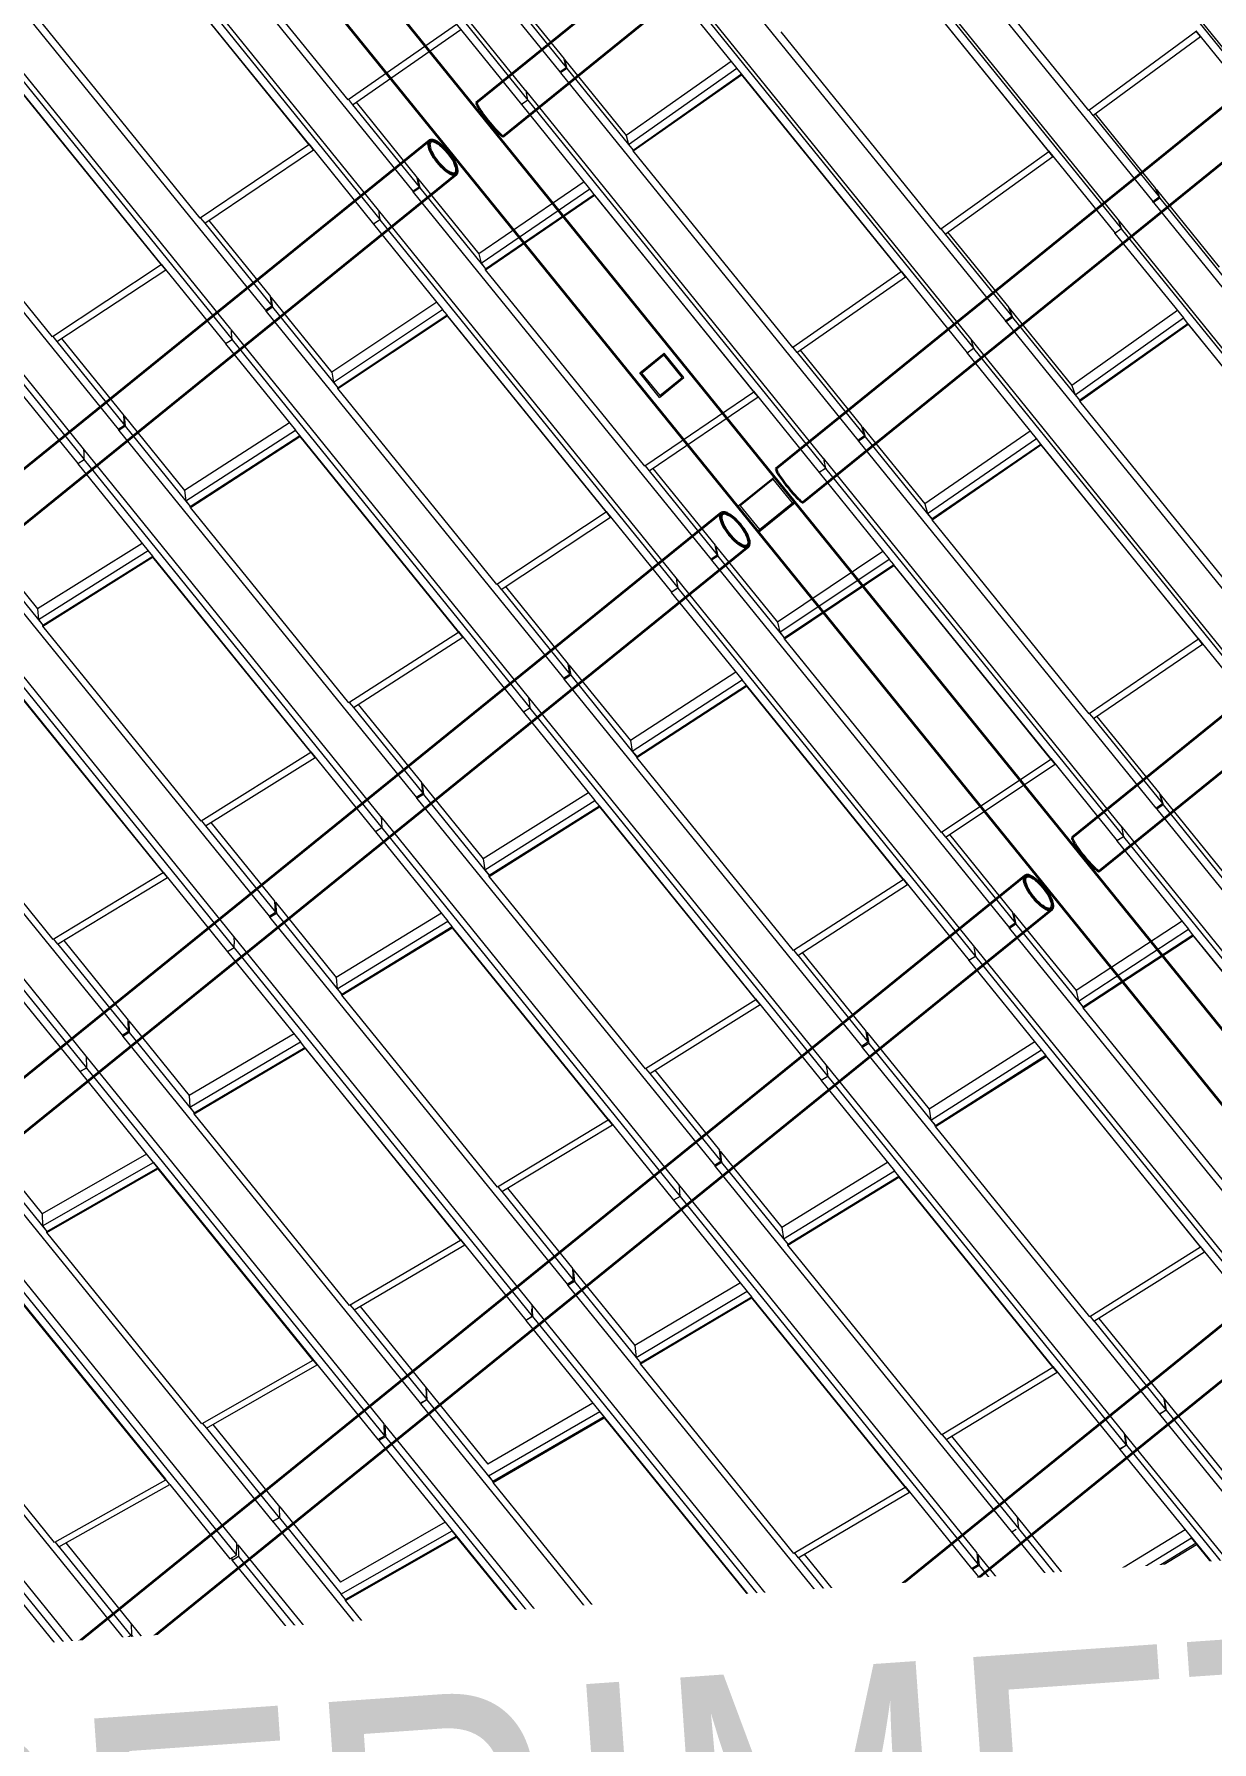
# Model space of a CAD drawing. Header units: millimetres. Extents: x 834681283 to 835686922, y 817551134 to 819407044.
# Drawn here: x 835581280 to 835588747, y 818126781 to 818137612 of the extents above; entities that cross this region are included whole.
import ezdxf

# ---------------------------------------------------------------- set-up
doc = ezdxf.new("R2010")
doc.units = ezdxf.units.MM
doc.header["$LTSCALE"] = 1200
doc.header["$MEASUREMENT"] = 0
for name, pattern in [('P01-MAGP-P-RF$0$P01_MS_01_N1-FloorPlan-PART2OFUPPERROOFSETTINGOUT$0$BH DASHED2', [3, 2, -1]), ('P01-MAGP-P-RF$0$P01_MS_01_N1-FloorPlan-PART2OFUPPERROOFSETTINGOUT$0$BH DASHED3', [2, 1, -1]), ('P01-MAGP-P-RF$0$PHANTOM', [2.5, 1.25, -0.25, 0.25, -0.25, 0.25, -0.25])]:
    doc.linetypes.add(name, pattern=pattern)
for name, color, linetype, lineweight in [('P01-MAAN-P-EVA$0$DW-TXT', 7, 'Continuous', 13), ('P01-MAGP-P-RF$0$MMH053__', 253, 'P01-MAGP-P-RF$0$PHANTOM', 40), ('P01-MAGP-P-RF$0$P01_MS_01_N1-FloorPlan-PART2OFUPPERROOFSETTINGOUT$0$S-BEAM', 253, 'Continuous', 35), ('P01-MAGP-P-RF$0$P01_MS_01_N1-FloorPlan-PART2OFUPPERROOFSETTINGOUT$0$S-BEAM-HIDN', 253, 'P01-MAGP-P-RF$0$P01_MS_01_N1-FloorPlan-PART2OFUPPERROOFSETTINGOUT$0$BH DASHED2', 18), ('P01-MAGP-P-RF$0$P01_MS_01_N1-FloorPlan-PART2OFUPPERROOFSETTINGOUT$0$S-COLS-HIDN', 253, 'P01-MAGP-P-RF$0$P01_MS_01_N1-FloorPlan-PART2OFUPPERROOFSETTINGOUT$0$BH DASHED3', 18), ('P01-MAGP-P-RF$0$ROOF MESH HALF TONE$0$A-GLAZ', 253, 'Continuous', 9), ('P01-MAGP-P-RF$0$ROOF MESH HALF TONE$0$A-MASS', 253, 'Continuous', 9)]:
    doc.layers.add(name, color=color, linetype=linetype, lineweight=lineweight)
doc.styles.add('P01-MAAN-P-EVA$0$ARIAL', font='arial.ttf', dxfattribs={"width": 0.8})

# ---------------------------------------------------------------- blocks, each defined once
blk = doc.blocks.new('P01-MAAN-P-EVA')
at = {"layer": 'P01-MAAN-P-EVA$0$DW-TXT', "insert": (835568841.1, 818126033), "char_height": 2000, "attachment_point": 1, "rotation": 3.99859, "style": 'P01-MAAN-P-EVA$0$ARIAL', "bg_fill": 3, "box_fill_scale": 1.25, "bg_fill_color": 256, "bg_fill_transparency": 0}
blk.add_mtext_dynamic_manual_height_columns('BUILDING PERIMETER', width=24295.667, gutter_width=10, heights=[0], dxfattribs=at)
blk = doc.blocks.new('P01-MAGP-P-RF$0$P01_MS_01_N1-FloorPlan-PART2OFUPPERROOFSETTINGOUT$0$Circular Hollow Sections - CHS273x10_PSB97-8447592-PART 2 OF  UPPER ROOF SETTING OUT')
at = {"layer": 'P01-MAGP-P-RF$0$P01_MS_01_N1-FloorPlan-PART2OFUPPERROOFSETTINGOUT$0$S-BEAM'}
for p, q in [((54065, 19190), (47102, 14314)), ((47259, 14091), (54222, 18966))]:
    blk.add_line(p, q, dxfattribs=at)
for major_axis, start_param, end_param in [((-78, 112), 0, 3.141593), ((-73, 104), 0, 3.141593), ((-78, 112), 3.141593, 6.283185), ((-73, 104), 3.141593, 6.283185)]:
    blk.add_ellipse((54144, 19078), major_axis=major_axis, ratio=0.35249, start_param=start_param, end_param=end_param, dxfattribs=at)
blk = doc.blocks.new('P01-MAGP-P-RF$0$P01_MS_01_N1-FloorPlan-PART2OFUPPERROOFSETTINGOUT$0$Circular Hollow Sections - CHS273x10_PSB97-8447564-PART 2 OF  UPPER ROOF SETTING OUT')
at = {"layer": 'P01-MAGP-P-RF$0$P01_MS_01_N1-FloorPlan-PART2OFUPPERROOFSETTINGOUT$0$S-BEAM'}
for p, q in [((52384, 21675), (45351, 16750)), ((45507, 16526), (52541, 21451))]:
    blk.add_line(p, q, dxfattribs=at)
for major_axis, start_param, end_param in [((-78, 112), 0, 3.141593), ((-73, 104), 0, 3.141593), ((-78, 112), 3.141593, 6.283185), ((-73, 104), 3.141593, 6.283185)]:
    blk.add_ellipse((52462, 21563), major_axis=major_axis, ratio=0.339645, start_param=start_param, end_param=end_param, dxfattribs=at)
blk = doc.blocks.new('P01-MAGP-P-RF$0$P01_MS_01_N1-FloorPlan-PART2OFUPPERROOFSETTINGOUT$0$Circular Hollow Sections - CHS273x10_PSB97-8449453-PART 2 OF  UPPER ROOF SETTING OUT')
at = {"layer": 'P01-MAGP-P-RF$0$P01_MS_01_N1-FloorPlan-PART2OFUPPERROOFSETTINGOUT$0$S-BEAM'}
for p, q in [((59783, 26855), (52697, 21894)), ((52854, 21671), (59939, 26632))]:
    blk.add_line(p, q, dxfattribs=at)
blk.add_ellipse((52776, 21782), major_axis=(-78, 112), ratio=0.101145, start_param=0, end_param=3.141593, dxfattribs=at)
blk = doc.blocks.new('P01-MAGP-P-RF$0$P01_MS_01_N1-FloorPlan-PART2OFUPPERROOFSETTINGOUT$0$Circular Hollow Sections - CHS273x10_PSB97-8449452-PART 2 OF  UPPER ROOF SETTING OUT')
at = {"layer": 'P01-MAGP-P-RF$0$P01_MS_01_N1-FloorPlan-PART2OFUPPERROOFSETTINGOUT$0$S-BEAM'}
for p, q in [((61279, 24241), (54430, 19445)), ((54587, 19222), (61581, 24119))]:
    blk.add_line(p, q, dxfattribs=at)
blk.add_ellipse((54509, 19334), major_axis=(-78, 112), ratio=0.107703, start_param=0, end_param=3.141593, dxfattribs=at)
blk = doc.blocks.new('P01-MAGP-P-RF$0$P01_MS_01_N1-FloorPlan-PART2OFUPPERROOFSETTINGOUT$0$Circular Hollow Sections - CHS273x10_PSB97-8447826-PART 2 OF  UPPER ROOF SETTING OUT')
at = {"layer": 'P01-MAGP-P-RF$0$P01_MS_01_N1-FloorPlan-PART2OFUPPERROOFSETTINGOUT$0$S-BEAM'}
for p, q in [((57594, 14336), (50468, 9346)), ((50624, 9122), (57751, 14112))]:
    blk.add_line(p, q, dxfattribs=at)
blk = doc.blocks.new('P01-MAGP-P-RF$0$P01_MS_01_N1-FloorPlan-PART2OFUPPERROOFSETTINGOUT$0$Circular Hollow Sections - CHS273x10_PSB97-8447634-PART 2 OF  UPPER ROOF SETTING OUT')
at = {"layer": 'P01-MAGP-P-RF$0$P01_MS_01_N1-FloorPlan-PART2OFUPPERROOFSETTINGOUT$0$S-BEAM'}
for p, q in [((55825, 16760), (48782, 11828)), ((48939, 11605), (55982, 16536))]:
    blk.add_line(p, q, dxfattribs=at)
for major_axis, start_param, end_param in [((-78, 112), 0, 3.141593), ((-73, 104), 0, 3.141593), ((-78, 112), 3.141593, 6.283185), ((-73, 104), 3.141593, 6.283185)]:
    blk.add_ellipse((55904, 16648), major_axis=major_axis, ratio=0.344025, start_param=start_param, end_param=end_param, dxfattribs=at)
blk = doc.blocks.new('P01-MAGP-P-RF$0$P01_MS_01_N1-FloorPlan-PART2OFUPPERROOFSETTINGOUT$0$Circular Hollow Sections - CHS273x10_PSB97-8467866-PART 2 OF  UPPER ROOF SETTING OUT')
at = {"layer": 'P01-MAGP-P-RF$0$P01_MS_01_N1-FloorPlan-PART2OFUPPERROOFSETTINGOUT$0$S-BEAM'}
for p, q in [((63246, 21956), (56141, 16981)), ((56297, 16757), (63403, 21732))]:
    blk.add_line(p, q, dxfattribs=at)
blk.add_ellipse((56219, 16869), major_axis=(-78, 112), ratio=0.116153, start_param=0, end_param=3.141593, dxfattribs=at)
blk = doc.blocks.new('P01-MAGP-P-RF$0$P01_MS_01_N1-FloorPlan-PART2OFUPPERROOFSETTINGOUT$0$Circular Hollow Sections - CHS273x10_PSB97-8780690-PART 2 OF  UPPER ROOF SETTING OUT')
at = {"layer": 'P01-MAGP-P-RF$0$P01_MS_01_N1-FloorPlan-PART2OFUPPERROOFSETTINGOUT$0$S-BEAM'}
for p, q in [((59275, 11851), (53909, 8093)), ((54066, 7870), (59431, 11627))]:
    blk.add_line(p, q, dxfattribs=at)
for centre, major_axis, start_param, end_param in [((59353, 11739), (-78, 112), 0, 3.141593), ((59353, 11739), (-73, 104), 0, 3.141593), ((59353, 11739), (-78, 112), 3.141593, 6.283185), ((59353, 11739), (-73, 104), 3.141593, 6.283185), ((53987, 7982), (-78, 112), 0, 0.054392), ((53987, 7982), (-78, 112), 3.104304, 3.141593)]:
    blk.add_ellipse(centre, major_axis=major_axis, ratio=0.264326, start_param=start_param, end_param=end_param, dxfattribs=at)
at = {"layer": 'P01-MAGP-P-RF$0$P01_MS_01_N1-FloorPlan-PART2OFUPPERROOFSETTINGOUT$0$S-BEAM-HIDN'}
blk.add_ellipse((53987, 7982), major_axis=(-78, 112), ratio=0.264326, start_param=0.054756, end_param=3.10394, dxfattribs=at)
blk = doc.blocks.new('P01-MAGP-P-RF$0$ROOF MESH HALF TONE')
at = {"layer": 'P01-MAGP-P-RF$0$ROOF MESH HALF TONE$0$A-GLAZ', "lineweight": 5}
for p, q in [((51521, 24506), (53240, 22052)), ((53016, 21948), (51296, 24406)), ((51302, 24350), (53025, 21888)), ((57690, 21560), (55969, 24018)), ((55987, 23965), (57709, 21504)), ((50537, 23817), (52256, 21363)), ((52031, 21258), (50311, 23716)), ((50315, 23657), (52037, 21196)), ((55213, 23424), (56932, 20969)), ((51888, 21969), (50955, 23301)), ((56705, 20871), (54985, 23329)), ((55000, 23273), (56722, 20811)), ((49553, 23128), (51272, 20674)), ((51044, 20569), (49326, 23026)), ((49326, 22964), (51049, 20503)), ((51619, 21707), (50688, 23039)), ((50688, 23034), (51620, 21702)), ((56568, 21574), (55643, 22894)), ((55721, 20181), (54000, 22639)), ((54228, 22734), (55947, 20280)), ((56294, 21336), (55371, 22656)), ((55372, 22651), (56296, 21331)), ((50900, 21285), (49969, 22614)), ((52902, 22621), (53282, 22078)), ((52922, 22633), (53272, 22132)), ((53969, 22555), (54360, 21996)), ((54012, 22580), (55735, 20118)), ((48569, 22439), (50288, 19986)), ((50060, 19877), (48340, 22335)), ((50633, 21012), (49703, 22342)), ((49703, 22336), (50633, 21007)), ((52606, 22397), (51888, 21969)), ((51914, 21936), (52632, 22364)), ((52605, 22402), (52982, 21863)), ((48338, 22272), (50060, 19809)), ((55579, 20889), (54656, 22207)), ((53282, 22078), (53272, 22132)), ((53274, 22129), (53630, 21621)), ((53274, 22129), (53286, 22070)), ((53240, 22052), (53282, 22078)), ((53244, 22045), (53242, 22053)), ((53286, 22070), (53244, 22045)), ((53244, 22045), (54962, 19591)), ((53286, 22070), (53667, 21526)), ((54328, 22042), (53630, 21621)), ((53642, 21563), (54361, 21997)), ((54387, 21959), (54361, 21997)), ((57281, 22027), (56568, 21574)), ((56592, 21541), (57306, 21993)), ((57280, 22031), (57667, 21477)), ((57306, 21993), (57280, 22030)), ((49913, 20601), (48983, 21928)), ((51890, 21970), (51914, 21936)), ((51914, 21936), (52298, 21388)), ((51937, 21950), (52291, 21445)), ((53024, 21888), (52982, 21863)), ((53016, 21949), (53017, 21936)), ((54736, 19490), (53016, 21949)), ((53025, 21888), (53019, 21935)), ((53024, 21888), (54747, 19426)), ((53668, 21525), (54387, 21959)), ((53669, 21520), (54388, 21954)), ((55309, 20641), (54387, 21959)), ((54387, 21959), (54388, 21954)), ((54388, 21954), (55310, 20636)), ((52982, 21863), (53376, 21299)), ((51620, 21702), (50900, 21285)), ((50926, 21252), (51646, 21669)), ((51646, 21669), (51619, 21707)), ((51619, 21707), (51994, 21171)), ((51619, 21707), (51620, 21702)), ((53630, 21621), (53642, 21563)), ((53642, 21563), (53668, 21525)), ((56569, 21575), (56592, 21541)), ((53669, 21520), (53668, 21525)), ((53668, 21525), (53668, 21525)), ((54590, 20205), (53669, 21520)), ((56593, 21541), (56974, 20996)), ((56606, 21550), (56956, 21050)), ((52256, 21363), (52298, 21388)), ((52259, 21356), (52258, 21365)), ((52302, 21380), (52259, 21356)), ((52259, 21356), (53978, 18903)), ((52298, 21388), (52291, 21445)), ((52293, 21442), (52647, 20937)), ((52293, 21442), (52302, 21380)), ((52302, 21380), (52682, 20839)), ((53344, 21346), (52647, 20937)), ((50902, 21286), (50926, 21252)), ((50927, 21252), (51314, 20699)), ((50953, 21267), (51310, 20759)), ((52031, 21258), (52032, 21241)), ((53751, 18800), (52031, 21258)), ((52037, 21196), (52034, 21239)), ((52656, 20876), (53377, 21299)), ((52682, 20839), (53403, 21261)), ((52682, 20833), (53403, 21256)), ((53403, 21261), (53377, 21299)), ((54323, 19946), (53403, 21261)), ((53403, 21261), (53403, 21256)), ((53403, 21256), (54324, 19941)), ((56296, 21331), (55579, 20889)), ((55604, 20856), (56320, 21298)), ((56294, 21336), (56680, 20786)), ((56294, 21336), (56296, 21331)), ((56320, 21298), (56295, 21335)), ((52036, 21195), (51994, 21171)), ((51994, 21171), (52392, 20601)), ((52036, 21195), (53759, 18733)), ((50633, 21012), (50633, 21007)), ((56974, 20996), (56956, 21050)), ((56958, 21046), (57323, 20526)), ((56958, 21046), (56978, 20989)), ((50633, 21007), (49913, 20601)), ((49939, 20568), (50659, 20974)), ((50659, 20974), (50633, 21012)), ((50633, 21012), (51006, 20479)), ((52647, 20937), (52656, 20876)), ((56932, 20969), (56974, 20996)), ((56936, 20963), (56933, 20970)), ((56978, 20989), (56936, 20963)), ((56936, 20963), (58654, 18509)), ((56978, 20989), (57368, 20431)), ((52656, 20876), (52682, 20839)), ((52682, 20833), (52682, 20839)), ((52682, 20839), (52682, 20839)), ((53602, 19521), (52682, 20833)), ((55581, 20888), (55604, 20856)), ((55604, 20856), (55989, 20306)), ((55621, 20867), (55975, 20363)), ((56721, 20811), (56679, 20785)), ((56705, 20871), (56707, 20864)), ((58426, 18412), (56705, 20871)), ((56722, 20811), (56709, 20862)), ((56721, 20811), (58444, 18349)), ((51272, 20674), (51314, 20699)), ((51318, 20691), (51275, 20667)), ((51314, 20699), (51310, 20759)), ((51312, 20755), (51665, 20252)), ((51312, 20755), (51318, 20691)), ((51318, 20691), (51696, 20152)), ((56679, 20785), (56678, 20788)), ((56679, 20785), (57074, 20220)), ((49915, 20602), (49939, 20568)), ((49970, 20585), (50329, 20072)), ((51275, 20667), (51275, 20676)), ((51275, 20667), (52994, 18214)), ((52359, 20649), (51664, 20253)), ((51670, 20190), (52393, 20601)), ((52419, 20564), (52393, 20601)), ((55310, 20636), (54590, 20205)), ((54615, 20172), (55335, 20603)), ((55309, 20641), (55691, 20094)), ((55309, 20641), (55310, 20636)), ((55335, 20603), (55309, 20640)), ((49939, 20568), (50330, 20010)), ((51048, 20502), (51005, 20479)), ((51005, 20479), (51408, 19903)), ((51046, 20568), (51046, 20545)), ((52765, 18109), (51046, 20568)), ((51049, 20503), (51048, 20544)), ((51048, 20502), (52771, 18040)), ((51696, 20152), (52419, 20564)), ((51696, 20147), (52419, 20558)), ((53337, 19251), (52418, 20564)), ((52418, 20564), (52419, 20558)), ((52419, 20558), (53337, 19246)), ((55989, 20306), (55975, 20363)), ((49646, 20317), (50017, 19787)), ((55947, 20280), (55989, 20306)), ((55951, 20273), (55948, 20281)), ((55993, 20299), (55951, 20273)), ((55951, 20273), (57669, 17820)), ((55977, 20359), (56339, 19842)), ((55977, 20359), (55993, 20299)), ((55993, 20299), (56381, 19745)), ((57040, 20269), (56339, 19842)), ((51664, 20253), (51670, 20190)), ((51670, 20190), (51696, 20152)), ((51696, 20147), (51696, 20152)), ((51696, 20152), (51696, 20152)), ((52614, 18837), (51696, 20147)), ((54592, 20206), (54615, 20172)), ((54616, 20172), (55005, 19617)), ((54637, 20185), (54993, 19676)), ((55721, 20181), (55722, 20172)), ((57441, 17722), (55721, 20181)), ((55735, 20118), (55725, 20169)), ((56355, 19782), (57074, 20220)), ((56381, 19745), (57100, 20183)), ((56382, 19740), (57101, 20178)), ((57100, 20183), (57074, 20220)), ((58012, 18881), (57100, 20183)), ((57100, 20183), (57101, 20178)), ((57101, 20178), (58013, 18876)), ((50330, 20010), (50329, 20072)), ((50329, 20066), (50332, 20068)), ((50332, 20068), (50681, 19569)), ((50332, 20068), (50334, 20002)), ((55691, 20093), (55690, 20096)), ((55733, 20119), (55691, 20093)), ((55691, 20093), (56090, 19522)), ((55733, 20119), (57456, 17656)), ((50288, 19986), (50330, 20010)), ((50292, 19978), (50291, 19988)), ((50334, 20002), (50292, 19978)), ((50292, 19978), (52010, 17526)), ((50334, 20002), (50710, 19466)), ((51374, 19952), (50681, 19569)), ((54324, 19941), (53602, 19521)), ((54323, 19946), (54703, 19402)), ((54323, 19946), (54324, 19941)), ((54349, 19908), (54323, 19945)), ((50060, 19877), (50060, 19847)), ((51780, 17418), (50060, 19877)), ((50060, 19809), (50061, 19845)), ((50684, 19503), (51408, 19903)), ((50710, 19466), (51434, 19866)), ((50710, 19460), (51434, 19860)), ((51434, 19866), (51408, 19903)), ((52350, 18556), (51434, 19866)), ((51434, 19866), (51434, 19860)), ((51434, 19860), (52351, 18550)), ((53627, 19488), (54349, 19908)), ((56339, 19842), (56355, 19782)), ((50059, 19809), (50017, 19786)), ((50017, 19786), (50423, 19205)), ((50059, 19809), (51782, 17346)), ((56355, 19782), (56381, 19745)), ((56382, 19740), (56381, 19745)), ((56381, 19745), (56381, 19745)), ((57293, 18439), (56382, 19740)), ((54962, 19591), (55005, 19617)), ((55009, 19609), (54966, 19584)), ((55005, 19617), (54993, 19676)), ((54996, 19671), (55356, 19158)), ((54996, 19671), (55009, 19609)), ((55009, 19609), (55394, 19058)), ((50681, 19569), (50684, 19503)), ((50684, 19503), (50710, 19466)), ((53604, 19522), (53627, 19488)), ((53652, 19502), (54012, 18989)), ((54966, 19584), (54964, 19593)), ((54966, 19584), (56684, 17131)), ((56056, 19572), (55356, 19158)), ((55369, 19096), (56091, 19522)), ((56117, 19485), (56091, 19522)), ((50710, 19460), (50710, 19466)), ((50710, 19466), (50710, 19466)), ((51626, 18153), (50710, 19460)), ((53628, 19488), (54021, 18928)), ((54745, 19426), (54702, 19402)), ((54702, 19402), (54702, 19404)), ((54702, 19402), (55106, 18824)), ((54736, 19491), (54738, 19478)), ((56456, 17032), (54736, 19491)), ((54747, 19426), (54740, 19476)), ((54745, 19426), (56468, 16963)), ((55395, 19059), (56117, 19485)), ((55395, 19053), (56117, 19480)), ((57026, 18185), (56116, 19485)), ((56116, 19485), (56117, 19480)), ((56117, 19480), (57027, 18180)), ((49308, 19290), (51027, 16838)), ((49351, 19381), (49699, 18885)), ((49351, 19313), (49725, 18780)), ((50794, 16727), (49074, 19186)), ((50389, 19254), (49699, 18885)), ((49699, 18817), (50424, 19205)), ((50450, 19168), (50424, 19205)), ((53337, 19246), (52614, 18837)), ((52640, 18804), (53363, 19213)), ((53337, 19251), (53715, 18710)), ((53337, 19251), (53337, 19246)), ((53363, 19213), (53337, 19250)), ((49070, 19116), (50793, 16653)), ((49725, 18780), (50450, 19168)), ((49725, 18774), (50449, 19162)), ((50450, 19167), (50449, 19162)), ((50449, 19162), (51364, 17855)), ((51364, 17861), (50450, 19167)), ((55356, 19158), (55369, 19096)), ((55369, 19096), (55395, 19059)), ((54021, 18928), (54012, 18989)), ((54015, 18984), (54373, 18474)), ((54015, 18984), (54025, 18919)), ((55395, 19059), (55394, 19058)), ((55395, 19053), (55394, 19058)), ((56304, 17756), (55395, 19053)), ((49699, 18885), (49699, 18817)), ((53978, 18903), (54021, 18928)), ((53982, 18895), (53981, 18904)), ((54025, 18919), (53982, 18895)), ((53982, 18895), (55700, 16443)), ((54025, 18919), (54408, 18372)), ((55071, 18874), (54373, 18474)), ((49699, 18817), (49725, 18780)), ((49725, 18774), (49725, 18780)), ((49725, 18780), (49725, 18780)), ((50639, 17470), (49725, 18774)), ((52616, 18838), (52640, 18804)), ((52640, 18805), (53037, 18238)), ((52668, 18820), (53031, 18302)), ((53751, 18800), (53752, 18783)), ((55470, 16342), (53751, 18800)), ((53759, 18733), (53755, 18781)), ((54383, 18409), (55107, 18824)), ((54408, 18372), (55133, 18787)), ((54409, 18366), (55133, 18781)), ((55133, 18787), (55107, 18824)), ((56040, 17490), (55132, 18787)), ((55132, 18787), (55133, 18781)), ((55133, 18781), (56041, 17484)), ((53757, 18733), (53714, 18710)), ((53714, 18710), (54123, 18126)), ((53757, 18733), (55480, 16270)), ((48325, 18602), (50044, 16151)), ((52351, 18550), (51626, 18153)), ((52350, 18556), (52727, 18018)), ((52350, 18556), (52351, 18550)), ((52376, 18518), (52350, 18555)), ((48081, 18422), (49804, 15960)), ((49809, 16034), (48088, 18494)), ((49464, 18463), (50376, 17159)), ((50377, 17165), (49465, 18469)), ((51652, 18121), (52376, 18518)), ((54373, 18474), (54383, 18409)), ((54383, 18409), (54408, 18372)), ((54409, 18366), (54408, 18372)), ((54408, 18372), (54408, 18372)), ((55316, 17072), (54409, 18366)), ((52994, 18214), (53037, 18238)), ((52998, 18206), (52997, 18216)), ((53041, 18230), (52998, 18206)), ((52998, 18206), (54716, 15755)), ((53037, 18238), (53031, 18302)), ((53032, 18296), (53034, 18297)), ((53034, 18297), (53390, 17790)), ((53034, 18297), (53041, 18230)), ((53041, 18230), (53422, 17685)), ((49651, 16787), (48739, 18088)), ((51629, 18155), (51636, 18145)), ((51629, 18154), (51652, 18121)), ((51652, 18121), (52053, 17550)), ((51684, 18139), (52051, 17616)), ((52765, 18110), (52766, 18087)), ((54485, 15651), (52765, 18110)), ((54087, 18177), (53390, 17790)), ((53397, 17723), (54123, 18126)), ((53423, 17686), (54149, 18089)), ((54149, 18089), (54123, 18126)), ((55054, 16795), (54149, 18089)), ((54149, 18089), (54149, 18083)), ((57027, 18180), (56304, 17756)), ((56329, 17724), (57051, 18148)), ((57026, 18185), (57412, 17633)), ((57026, 18185), (57027, 18180)), ((57051, 18148), (57026, 18184)), ((52769, 18040), (52726, 18017)), ((52726, 18017), (53139, 17427)), ((52771, 18040), (52769, 18086)), ((52769, 18040), (54492, 15576)), ((53423, 17680), (54149, 18083)), ((54149, 18083), (55054, 16789)), ((51364, 17855), (50639, 17470)), ((50664, 17438), (51389, 17823)), ((51364, 17861), (51738, 17325)), ((51364, 17861), (51364, 17855)), ((51389, 17823), (51364, 17860)), ((53390, 17790), (53397, 17723)), ((53397, 17723), (53423, 17686)), ((53423, 17686), (53422, 17685)), ((53423, 17680), (53422, 17685)), ((54328, 16389), (53423, 17680)), ((56306, 17757), (56329, 17724)), ((56329, 17724), (56727, 17156)), ((56351, 17737), (56714, 17219)), ((52010, 17526), (52053, 17550)), ((52053, 17550), (52051, 17616)), ((52051, 17609), (52054, 17610)), ((52054, 17610), (52407, 17106)), ((52054, 17610), (52057, 17541)), ((50641, 17471), (50664, 17438)), ((50665, 17439), (51070, 16861)), ((50700, 17457), (51070, 16929)), ((52057, 17541), (52014, 17518)), ((52014, 17518), (52014, 17528)), ((52014, 17518), (53733, 15067)), ((52057, 17541), (52437, 16999)), ((53102, 17479), (52407, 17106)), ((56041, 17484), (55316, 17072)), ((55341, 17040), (56065, 17453)), ((56040, 17490), (56424, 16941)), ((56040, 17490), (56041, 17484)), ((56065, 17453), (56040, 17489)), ((51780, 17347), (51737, 17325)), ((51780, 17419), (51780, 17388)), ((53500, 14959), (51780, 17419)), ((51780, 17347), (53503, 14883)), ((51782, 17346), (51782, 17387)), ((52411, 17036), (53139, 17427)), ((52437, 17000), (53165, 17390)), ((52437, 16993), (53165, 17384)), ((53165, 17390), (53139, 17427)), ((54067, 16100), (53165, 17390)), ((53165, 17390), (53165, 17384)), ((53165, 17384), (54068, 16094)), ((51737, 17325), (52155, 16728)), ((50376, 17159), (49651, 16787)), ((49677, 16756), (50402, 17128)), ((50377, 17165), (50376, 17159)), ((50377, 17165), (50749, 16632)), ((50402, 17128), (50377, 17164)), ((56684, 17131), (56727, 17156)), ((56688, 17123), (56686, 17132)), ((56731, 17148), (56688, 17123)), ((56688, 17123), (58406, 14672)), ((56727, 17156), (56714, 17219)), ((56717, 17214), (57081, 16695)), ((56717, 17214), (56731, 17148)), ((56731, 17148), (57120, 16592)), ((52407, 17106), (52411, 17036)), ((52411, 17036), (52437, 17000)), ((55318, 17073), (55341, 17040)), ((55341, 17041), (55743, 16467)), ((55367, 17055), (55733, 16532)), ((56456, 17033), (56458, 17020)), ((58178, 14571), (56456, 17033)), ((56468, 16963), (56461, 17017)), ((51070, 16861), (51070, 16929)), ((51070, 16922), (51073, 16924)), ((51073, 16924), (51425, 16422)), ((51073, 16924), (51074, 16852)), ((52437, 17000), (52437, 16999)), ((52437, 16993), (52437, 16999)), ((53340, 15706), (52437, 16993)), ((56423, 16940), (56422, 16943)), ((56466, 16964), (56423, 16940)), ((56423, 16940), (56836, 16350)), ((56466, 16964), (58189, 14500)), ((49654, 16789), (49677, 16756)), ((51027, 16838), (51070, 16861)), ((51074, 16852), (51031, 16830)), ((51031, 16830), (51031, 16840)), ((51031, 16830), (52749, 14379)), ((51074, 16852), (51451, 16313)), ((55054, 16789), (54328, 16389)), ((55054, 16795), (55435, 16249)), ((55054, 16795), (55054, 16789)), ((55079, 16758), (55054, 16794)), ((49678, 16756), (50087, 16173)), ((49717, 16776), (50090, 16243)), ((50794, 16727), (50793, 16680)), ((52517, 14265), (50794, 16727)), ((52118, 16781), (51425, 16422)), ((51426, 16350), (52155, 16728)), ((51452, 16314), (52181, 16692)), ((51452, 16307), (52180, 16685)), ((52181, 16692), (52155, 16728)), ((53081, 15404), (52180, 16691)), ((52180, 16691), (52180, 16685)), ((52180, 16685), (53081, 15398)), ((54353, 16357), (55079, 16758)), ((50792, 16653), (50749, 16632)), ((50749, 16632), (51170, 16030)), ((50792, 16653), (52514, 14191)), ((50793, 16653), (50794, 16680)), ((49390, 16470), (49761, 15939)), ((55700, 16443), (55743, 16467)), ((55743, 16467), (55733, 16532)), ((55734, 16526), (55737, 16527)), ((55737, 16527), (56098, 16011)), ((55737, 16527), (55747, 16458)), ((51425, 16422), (51426, 16350)), ((54330, 16390), (54353, 16357)), ((54353, 16358), (54759, 15778)), ((54382, 16374), (54752, 15846)), ((55704, 16434), (55703, 16444)), ((55747, 16458), (55704, 16434)), ((55704, 16434), (57422, 13983)), ((55747, 16458), (56134, 15906)), ((56799, 16403), (56098, 16011)), ((51426, 16350), (51452, 16314)), ((51452, 16314), (51451, 16313)), ((51452, 16307), (51451, 16313)), ((52352, 15023), (51452, 16307)), ((55477, 16272), (55434, 16249)), ((55434, 16249), (55434, 16251)), ((55434, 16249), (55852, 15651)), ((55470, 16342), (55472, 16326)), ((57194, 13878), (55470, 16342)), ((55480, 16270), (55475, 16323)), ((55477, 16272), (57201, 13807)), ((56109, 15943), (56836, 16350)), ((56134, 15906), (56862, 16313)), ((56135, 15900), (56862, 16307)), ((56862, 16313), (56836, 16350)), ((57757, 15034), (56862, 16313)), ((56862, 16313), (56862, 16307)), ((56862, 16307), (57758, 15028)), ((50044, 16151), (50087, 16173)), ((50091, 16164), (50048, 16143)), ((50048, 16143), (50048, 16153)), ((50048, 16143), (51767, 13691)), ((50087, 16173), (50090, 16243)), ((50090, 16237), (50093, 16238)), ((50093, 16238), (50091, 16164)), ((50091, 16164), (50466, 15628)), ((50093, 16238), (50443, 15739)), ((49809, 16035), (49804, 15959)), ((51531, 13575), (49809, 16035)), ((51133, 16084), (50443, 15739)), ((54068, 16094), (53340, 15706)), ((53365, 15675), (54093, 16063)), ((54067, 16100), (54447, 15557)), ((54067, 16100), (54068, 16094)), ((54093, 16063), (54067, 16099)), ((49804, 15959), (49761, 15939)), ((49761, 15939), (50185, 15332)), ((49770, 15943), (49804, 15960)), ((49804, 15960), (49804, 15967)), ((49804, 15959), (51526, 13499)), ((50441, 15665), (51171, 16030)), ((50466, 15622), (51196, 15987)), ((50467, 15628), (51196, 15993)), ((51196, 15993), (51171, 16030)), ((52094, 14709), (51196, 15993)), ((51196, 15993), (51196, 15987)), ((51196, 15987), (52094, 14703)), ((56098, 16011), (56109, 15943)), ((56109, 15943), (56134, 15906)), ((54759, 15778), (54752, 15846)), ((54753, 15838), (54756, 15840)), ((54756, 15840), (55116, 15327)), ((54756, 15840), (54763, 15769)), ((56135, 15900), (56134, 15906)), ((56134, 15906), (56134, 15906)), ((57029, 14624), (56135, 15900)), ((50443, 15739), (50441, 15665)), ((53342, 15707), (53365, 15675)), ((54716, 15755), (54759, 15778)), ((54720, 15746), (54719, 15756)), ((54763, 15769), (54720, 15746)), ((54720, 15746), (56438, 13295)), ((54763, 15769), (55148, 15220)), ((50441, 15665), (50467, 15628)), ((50466, 15622), (50466, 15628)), ((50467, 15628), (50466, 15628)), ((51364, 14341), (50466, 15622)), ((53365, 15675), (53776, 15090)), ((53398, 15693), (53772, 15159)), ((54485, 15651), (54486, 15629)), ((56209, 13187), (54485, 15651)), ((54492, 15576), (54490, 15626)), ((55815, 15705), (55116, 15327)), ((55123, 15256), (55853, 15651)), ((55149, 15220), (55878, 15615)), ((55149, 15214), (55879, 15608)), ((55878, 15615), (55853, 15651)), ((56770, 14338), (55878, 15614)), ((55878, 15614), (55879, 15608)), ((55879, 15608), (56771, 14332)), ((49112, 15553), (49461, 15055)), ((54489, 15578), (54446, 15556)), ((54446, 15556), (54869, 14952)), ((54449, 15554), (54453, 15555)), ((54489, 15578), (56213, 13114)), ((49064, 15457), (50784, 13002)), ((49107, 15477), (49482, 14943)), ((50147, 15387), (49461, 15055)), ((53081, 15398), (52352, 15023)), ((53081, 15404), (53459, 14863)), ((53081, 15404), (53081, 15398)), ((53106, 15367), (53081, 15403)), ((50545, 12887), (48825, 15343)), ((49456, 14980), (50186, 15332)), ((49481, 14936), (50211, 15289)), ((49482, 14943), (50211, 15296)), ((50211, 15296), (50186, 15332)), ((50186, 15332), (51483, 13479)), ((50211, 15296), (50211, 15289)), ((50211, 15289), (51107, 14008)), ((52377, 14993), (53106, 15367)), ((55116, 15327), (55123, 15256)), ((48775, 15246), (50122, 13322)), ((48818, 15266), (50538, 12810)), ((55123, 15256), (55149, 15220)), ((55149, 15214), (55148, 15220)), ((55149, 15220), (55148, 15220)), ((56041, 13941), (55149, 15214)), ((49461, 15055), (49456, 14980)), ((53733, 15067), (53776, 15090)), ((53737, 15058), (53736, 15069)), ((53780, 15080), (53737, 15058)), ((53737, 15058), (55455, 12607)), ((53776, 15090), (53772, 15159)), ((53772, 15152), (53776, 15153)), ((53776, 15153), (54133, 14643)), ((53776, 15153), (53780, 15080)), ((53780, 15080), (54163, 14534)), ((49456, 14980), (49482, 14943)), ((52356, 15022), (52377, 14993)), ((52377, 14993), (52792, 14401)), ((52414, 15012), (52792, 14473)), ((53500, 14959), (53501, 14920)), ((55223, 12498), (53500, 14959)), ((54830, 15007), (54133, 14643)), ((54138, 14570), (54869, 14952)), ((54895, 14915), (54869, 14952)), ((49481, 14936), (49482, 14943)), ((50378, 13657), (49481, 14936)), ((49482, 14943), (49482, 14943)), ((53502, 14884), (53459, 14863)), ((53459, 14863), (53885, 14253)), ((53460, 14861), (53466, 14864)), ((53502, 14884), (55224, 12423)), ((53503, 14883), (53503, 14918)), ((54163, 14534), (54895, 14915)), ((54163, 14527), (54895, 14909)), ((55784, 13643), (54894, 14915)), ((54894, 14915), (54895, 14909)), ((54895, 14909), (55784, 13637)), ((48081, 14771), (49802, 12312)), ((49560, 12202), (47842, 14650)), ((52094, 14703), (51364, 14341)), ((51390, 14310), (52119, 14672)), ((52119, 14672), (52094, 14709)), ((52094, 14709), (52472, 14169)), ((52094, 14709), (52094, 14703)), ((54133, 14643), (54138, 14570)), ((47835, 14573), (49553, 12125)), ((49225, 14595), (50122, 13316)), ((54138, 14570), (54163, 14534)), ((54163, 14527), (54163, 14534)), ((54163, 14534), (54163, 14534)), ((55053, 13259), (54163, 14527)), ((52792, 14401), (52792, 14473)), ((52792, 14467), (52794, 14468)), ((52794, 14468), (53151, 13960)), ((52794, 14468), (52796, 14393)), ((51367, 14342), (51390, 14310)), ((51368, 14342), (51376, 14331)), ((51390, 14310), (51810, 13712)), ((51430, 14330), (51812, 13786)), ((52749, 14379), (52792, 14401)), ((52796, 14393), (52753, 14371)), ((52753, 14371), (52753, 14380)), ((52753, 14371), (54472, 11918)), ((52796, 14393), (53178, 13848)), ((53846, 14310), (53151, 13960)), ((56771, 14332), (56041, 13941)), ((56065, 13911), (56795, 14301)), ((56770, 14338), (57158, 13784)), ((56770, 14338), (56771, 14332)), ((56795, 14301), (56771, 14337)), ((49393, 12971), (48497, 14251)), ((52472, 14169), (52514, 14191)), ((52516, 14189), (52473, 14168)), ((52514, 14191), (52516, 14239)), ((52517, 14266), (52516, 14189)), ((52516, 14189), (54236, 11735)), ((54236, 11811), (52517, 14266)), ((53153, 13885), (53885, 14254)), ((53178, 13848), (53911, 14217)), ((53178, 13842), (53910, 14211)), ((53911, 14217), (53885, 14254)), ((54798, 12949), (53910, 14217)), ((53910, 14217), (53910, 14211)), ((53910, 14211), (54798, 12942)), ((52473, 14168), (53811, 12258)), ((51107, 14008), (50378, 13657)), ((50404, 13627), (51133, 13978)), ((51133, 13978), (51107, 14015)), ((51107, 14015), (51107, 14008)), ((53151, 13960), (53153, 13885)), ((53153, 13885), (53178, 13848)), ((56043, 13942), (56065, 13911)), ((56066, 13911), (56481, 13319)), ((56097, 13927), (56474, 13390)), ((51810, 13712), (51812, 13786)), ((51812, 13785), (51811, 13709)), ((51812, 13785), (52168, 13276)), ((53178, 13842), (53178, 13848)), ((53178, 13848), (53178, 13848)), ((54065, 12575), (53178, 13842)), ((50381, 13659), (50404, 13627)), ((50447, 13648), (50832, 13098)), ((51767, 13691), (51810, 13712)), ((51811, 13709), (51768, 13687)), ((51768, 13687), (51768, 13691)), ((51768, 13687), (53490, 11227)), ((51811, 13709), (52193, 13164)), ((50404, 13627), (50824, 13027)), ((51526, 13499), (51531, 13575)), ((51530, 13568), (51535, 13570)), ((51535, 13570), (51533, 13494)), ((53250, 11128), (51535, 13570)), ((52167, 13200), (52900, 13559)), ((52860, 13615), (52168, 13276)), ((52925, 13522), (52900, 13559)), ((55784, 13637), (55053, 13259)), ((55077, 13228), (55809, 13606)), ((55784, 13643), (56170, 13092)), ((55784, 13643), (55784, 13637)), ((55809, 13606), (55784, 13642)), ((51483, 13479), (51526, 13499)), ((51533, 13494), (51490, 13473)), ((51490, 13473), (51490, 13482)), ((51490, 13473), (52829, 11566)), ((51533, 13494), (53248, 11051)), ((52925, 13523), (52193, 13164)), ((52193, 13157), (52925, 13516)), ((52925, 13523), (52925, 13516)), ((52925, 13516), (53812, 12250)), ((50148, 13286), (50122, 13323)), ((50122, 13322), (50122, 13316)), ((56481, 13319), (56474, 13390)), ((56474, 13389), (56838, 12870)), ((56474, 13389), (56482, 13317)), ((50122, 13316), (49393, 12971)), ((49419, 12941), (50148, 13286)), ((50148, 13286), (50495, 12790)), ((55055, 13260), (55077, 13228)), ((55078, 13229), (55498, 12630)), ((55112, 13247), (55492, 12706)), ((56438, 13295), (56481, 13319)), ((56482, 13317), (56439, 13294)), ((56439, 13294), (58162, 10831)), ((56482, 13317), (56845, 12798)), ((52167, 13200), (52193, 13164)), ((52193, 13164), (52193, 13164)), ((52193, 13157), (52193, 13164)), ((53080, 11890), (52193, 13157)), ((56170, 13092), (56213, 13114)), ((56215, 13112), (56172, 13089)), ((56213, 13114), (56209, 13187)), ((56211, 13184), (56215, 13112)), ((57926, 10740), (56211, 13184)), ((56215, 13112), (57931, 10668)), ((50824, 13027), (50782, 13007)), ((50782, 13007), (52509, 10534)), ((50828, 13092), (50826, 13028)), ((50826, 13028), (51182, 12518)), ((50831, 13086), (50832, 13098)), ((50833, 13096), (51184, 12594)), ((56172, 13089), (56172, 13093)), ((56172, 13089), (57506, 11189)), ((49397, 12973), (49419, 12941)), ((49397, 12973), (49841, 12338)), ((49464, 12963), (49842, 12423)), ((51873, 12926), (51184, 12594)), ((54798, 12942), (54065, 12575)), ((54090, 12546), (54823, 12912)), ((54798, 12949), (55181, 12401)), ((54798, 12949), (54798, 12942)), ((54823, 12912), (54798, 12948)), ((50495, 12790), (50538, 12810)), ((50551, 12800), (50508, 12778)), ((50508, 12778), (50509, 12796)), ((50538, 12810), (50545, 12887)), ((50543, 12869), (50554, 12875)), ((50554, 12875), (50551, 12800)), ((50551, 12800), (52262, 10372)), ((52265, 10447), (50554, 12875)), ((51181, 12517), (51912, 12870)), ((51938, 12834), (51207, 12481)), ((51207, 12475), (51938, 12827)), ((51937, 12833), (51912, 12870)), ((51938, 12834), (51938, 12827)), ((51938, 12827), (52829, 11559)), ((50508, 12778), (51848, 10878)), ((55492, 12706), (55853, 12189)), ((55492, 12706), (55496, 12634)), ((49165, 12597), (49510, 12105)), ((54068, 12577), (54090, 12546)), ((54128, 12565), (54508, 12023)), ((55481, 12627), (55453, 12612)), ((55453, 12612), (57179, 10140)), ((55496, 12634), (55857, 12117)), ((51181, 12517), (51206, 12481)), ((51206, 12481), (51207, 12481)), ((51207, 12475), (51207, 12481)), ((52097, 11199), (51207, 12475)), ((54091, 12546), (54515, 11940)), ((55224, 12423), (55223, 12498)), ((55223, 12486), (55228, 12489)), ((55228, 12489), (55231, 12417)), ((56939, 10057), (55228, 12489)), ((56550, 12552), (55853, 12189)), ((55856, 12116), (56587, 12497)), ((56613, 12461), (55883, 12080)), ((56613, 12460), (56587, 12497)), ((56613, 12461), (56614, 12454)), ((49838, 12350), (49834, 12348)), ((49842, 12423), (49838, 12350)), ((49838, 12350), (50194, 11838)), ((49842, 12423), (50198, 11912)), ((55181, 12401), (55224, 12423)), ((55231, 12417), (55188, 12395)), ((55188, 12395), (55188, 12404)), ((55188, 12395), (56523, 10497)), ((55231, 12417), (56942, 9985)), ((55883, 12074), (56614, 12454)), ((56614, 12454), (57506, 11183)), ((49830, 12345), (49796, 12328)), ((49796, 12328), (51527, 9840)), ((49802, 12312), (49805, 12314)), ((50885, 12245), (50198, 11912)), ((53812, 12250), (53080, 11890)), ((53813, 12256), (53812, 12258)), ((53813, 12256), (53812, 12250)), ((53838, 12220), (53813, 12256)), ((49553, 12125), (49560, 12202)), ((49557, 12173), (49575, 12182)), ((49575, 12182), (49572, 12111)), ((51281, 9767), (49575, 12182)), ((50192, 11837), (50921, 12190)), ((50948, 12154), (50220, 11801)), ((50220, 11795), (50948, 12148)), ((50921, 12190), (50921, 12193)), ((50947, 12153), (50921, 12190)), ((50947, 12156), (50947, 12153)), ((50948, 12154), (50948, 12148)), ((50948, 12148), (51848, 10871)), ((53105, 11860), (53838, 12220)), ((53838, 12220), (54193, 11713)), ((49510, 12105), (49553, 12125)), ((49529, 12089), (49530, 12114)), ((49572, 12111), (49529, 12089)), ((49529, 12089), (50869, 10192)), ((49572, 12111), (51278, 9696)), ((54508, 12024), (54867, 11509)), ((54508, 12024), (54509, 11954)), ((55856, 12116), (55882, 12080)), ((55882, 12080), (55883, 12080)), ((55883, 12074), (55883, 12080)), ((56776, 10796), (55883, 12074)), ((54482, 11940), (54466, 11931)), ((54466, 11931), (56197, 9448)), ((54472, 11918), (54475, 11919)), ((54509, 11954), (54506, 11952)), ((54509, 11954), (54869, 11438)), ((50192, 11837), (50218, 11800)), ((53083, 11891), (53105, 11860)), ((53083, 11891), (53529, 11255)), ((53145, 11880), (53523, 11341)), ((54236, 11735), (54236, 11811)), ((55560, 11866), (54867, 11509)), ((54867, 11437), (55596, 11812)), ((55596, 11812), (55596, 11815)), ((55622, 11775), (55596, 11812)), ((50218, 11800), (50220, 11801)), ((50220, 11795), (50220, 11801)), ((51119, 10503), (50220, 11795)), ((54193, 11713), (54236, 11735)), ((54248, 11725), (54205, 11703)), ((54205, 11703), (54205, 11720)), ((54205, 11703), (55543, 9807)), ((54236, 11789), (54247, 11795)), ((54247, 11795), (54248, 11725)), ((55954, 9375), (54247, 11795)), ((54248, 11725), (55955, 9306)), ((55623, 11776), (54894, 11401)), ((54895, 11395), (55623, 11770)), ((55622, 11779), (55622, 11775)), ((55623, 11776), (55623, 11770)), ((55623, 11770), (56523, 10491)), ((52829, 11559), (52097, 11199)), ((52124, 11170), (52855, 11530)), ((52829, 11566), (52829, 11559)), ((52855, 11530), (52830, 11566)), ((52855, 11529), (53205, 11030)), ((54867, 11437), (54893, 11400)), ((54893, 11400), (54894, 11401)), ((54895, 11395), (54894, 11401)), ((55795, 10103), (54895, 11395))]:
    blk.add_line(p, q, dxfattribs=at)
at = {"layer": 'P01-MAGP-P-RF$0$ROOF MESH HALF TONE$0$A-MASS', "lineweight": 5}
for points, knots in [([(26562, 74607), (26762, 74322), (27147, 73772), (27692, 72993), (28213, 72250), (28632, 71651), (28962, 71180), (29208, 70828), (29453, 70478), (29658, 70186), (29822, 69952), (29985, 69718), (30190, 69426), (30436, 69074), (30683, 68722), (30929, 68370), (31135, 68076), (31300, 67841), (31424, 67664), (31548, 67487), (31672, 67310), (31796, 67133), (31961, 66896), (32251, 66482), (32584, 66007), (32917, 65531), (33168, 65173), (33419, 64814), (33671, 64454), (33924, 64094), (34261, 63612), (34685, 63007), (35196, 62277), (35710, 61543), (36227, 60804), (36922, 59812), (37624, 58809), (38334, 57795), (39051, 56772), (39957, 55478), (40880, 54160), (41629, 53090), (42196, 52280), (42769, 51461), (43347, 50637), (43928, 49806), (44512, 48972), (45098, 48136), (45684, 47298), (46271, 46460), (46857, 45623), (47441, 44789), (48219, 43678), (49188, 42294), (50152, 40918), (50919, 39822), (51684, 38730), (52635, 37372), (53769, 35752), (54708, 34411), (55455, 33344), (56014, 32546), (56571, 31750), (57127, 30957), (57680, 30166), (58140, 29509), (58508, 28984), (58737, 28657), (58920, 28396), (59057, 28200), (59194, 28004), (59331, 27808), (59468, 27613), (59650, 27352), (59878, 27027), (60151, 26637), (60514, 26118), (60968, 25471), (61510, 24697), (62050, 23925), (62589, 23155), (63127, 22388), (63663, 21622), (64197, 20859), (64730, 20098), (65261, 19339), (65703, 18709), (66055, 18205), (66319, 17828), (66583, 17452), (66846, 17076), (67109, 16700), (67460, 16199), (67899, 15572), (68428, 14817), (68960, 14057), (69498, 13289), (70224, 12252), (71152, 10927), (71924, 9824), (72319, 9260)], [0, 0, 0, 0, 0.011905, 0.02381, 0.035714, 0.047619, 0.053571, 0.059524, 0.065476, 0.071429, 0.074405, 0.077381, 0.083333, 0.089286, 0.095238, 0.10119, 0.107143, 0.110119, 0.113095, 0.116071, 0.119048, 0.122024, 0.125, 0.130952, 0.142857, 0.14881, 0.154762, 0.160714, 0.166667, 0.172619, 0.178571, 0.190476, 0.202381, 0.214286, 0.22619, 0.238095, 0.261905, 0.27381, 0.285714, 0.309524, 0.333333, 0.345238, 0.357143, 0.369048, 0.380952, 0.392857, 0.404762, 0.416667, 0.428571, 0.440476, 0.452381, 0.464286, 0.47619, 0.5, 0.52381, 0.535714, 0.547619, 0.571429, 0.595238, 0.619048, 0.630952, 0.642857, 0.654762, 0.666667, 0.678571, 0.690476, 0.696429, 0.702381, 0.705357, 0.708333, 0.71131, 0.714286, 0.717262, 0.720238, 0.72619, 0.732143, 0.738095, 0.75, 0.761905, 0.77381, 0.785714, 0.797619, 0.809524, 0.821429, 0.833333, 0.845238, 0.857143, 0.863095, 0.869048, 0.875, 0.880952, 0.886905, 0.892857, 0.904762, 0.916667, 0.928571, 0.940476, 0.952381, 0.97619, 1, 1, 1, 1]), ([(72319, 9260), (72270, 9330), (72171, 9471), (71975, 9751), (71635, 10236), (71157, 10919), (70595, 11722), (70042, 12511), (69498, 13289), (68960, 14057), (68428, 14817), (67899, 15572), (67460, 16199), (67109, 16700), (66846, 17076), (66583, 17452), (66319, 17828), (66055, 18205), (65791, 18583), (65526, 18961), (65173, 19466), (64818, 19972), (64463, 20479), (64197, 20860), (63930, 21241), (63662, 21623), (63395, 22005), (63171, 22324), (62992, 22580), (62858, 22772), (62724, 22963), (62589, 23156), (62454, 23348), (62275, 23604), (61960, 24054), (61330, 24954), (60425, 26247), (59332, 27807), (58416, 29115), (57772, 30034), (57403, 30561), (57126, 30957), (56849, 31353), (56571, 31750), (56293, 32148), (55921, 32679), (55269, 33610), (54333, 34947), (53391, 36292), (52634, 37373), (52064, 38187), (51492, 39003), (50919, 39822), (50344, 40644), (49766, 41468), (49188, 42295), (48607, 43124), (48025, 43955), (47441, 44789), (46857, 45623), (46271, 46460), (45684, 47298), (45098, 48136), (44512, 48972), (43928, 49806), (43347, 50637), (42769, 51461), (42196, 52280), (41629, 53090), (41067, 53892), (40511, 54687), (39959, 55474), (39231, 56514), (38332, 57798), (37448, 59061), (36748, 60060), (36227, 60804), (35710, 61543), (35003, 62553), (34292, 63568), (33576, 64590), (33042, 65353), (32511, 66111), (31982, 66867), (31455, 67620), (31017, 68245), (30667, 68745), (30406, 69118), (30144, 69492), (29883, 69865), (29665, 70175), (29492, 70423), (29361, 70610), (29231, 70796), (29057, 71044), (28839, 71356), (28574, 71734), (28217, 72244), (27759, 72898), (27182, 73721), (26774, 74305), (26562, 74607)], [0, 0, 0, 0, 0.002976, 0.005952, 0.011905, 0.02381, 0.035714, 0.047619, 0.059524, 0.071429, 0.083333, 0.095238, 0.107143, 0.113095, 0.119048, 0.125, 0.130952, 0.136905, 0.142857, 0.14881, 0.154762, 0.166667, 0.172619, 0.178571, 0.184524, 0.190476, 0.196429, 0.202381, 0.205357, 0.208333, 0.21131, 0.214286, 0.217262, 0.220238, 0.22619, 0.238095, 0.261905, 0.285714, 0.309524, 0.321429, 0.327381, 0.333333, 0.339286, 0.345238, 0.35119, 0.357143, 0.369048, 0.392857, 0.416667, 0.428571, 0.440476, 0.452381, 0.464286, 0.47619, 0.488095, 0.5, 0.511905, 0.52381, 0.535714, 0.547619, 0.559524, 0.571429, 0.583333, 0.595238, 0.607143, 0.619048, 0.630952, 0.642857, 0.654762, 0.666667, 0.678571, 0.690476, 0.702381, 0.72619, 0.75, 0.761905, 0.77381, 0.785714, 0.797619, 0.822917, 0.835565, 0.848214, 0.860863, 0.873512, 0.886161, 0.89881, 0.905134, 0.911458, 0.917783, 0.924107, 0.930432, 0.933594, 0.936756, 0.939918, 0.94308, 0.949405, 0.955729, 0.962054, 0.974702, 0.987351, 1, 1, 1, 1])]:
    blk.add_open_spline(points, degree=3, knots=knots, dxfattribs=at)
blk = doc.blocks.new('P01-MAGP-P-RF')
at = {"layer": 'P01-MAGP-P-RF$0$P01_MS_01_N1-FloorPlan-PART2OFUPPERROOFSETTINGOUT$0$S-BEAM'}
for p, q in [((835280123, 818113903), (835276343, 818118571)), ((835279890, 818113714), (835276110, 818118382)), ((835280123, 818113903), (835279890, 818113714)), ((835279890, 818113714), (835280123, 818113903)), ((835283904, 818109235), (835280123, 818113903)), ((835283670, 818109046), (835279890, 818113714))]:
    blk.add_line(p, q, dxfattribs=at)
at = {"layer": 'P01-MAGP-P-RF$0$P01_MS_01_N1-FloorPlan-PART2OFUPPERROOFSETTINGOUT$0$S-BEAM-HIDN'}
for p, q in [((835279760, 818113875), (835279993, 818114064)), ((835279985, 818114049), (835279777, 818113880)), ((835280107, 818113898), (835279985, 818114049)), ((835279777, 818113880), (835279898, 818113729)), ((835279898, 818113729), (835280107, 818113898))]:
    blk.add_line(p, q, dxfattribs=at)
at = {"layer": 'P01-MAGP-P-RF$0$P01_MS_01_N1-FloorPlan-PART2OFUPPERROOFSETTINGOUT$0$S-COLS-HIDN'}
for p, q in [((835279139, 818114722), (835279294, 818114848)), ((835279150, 818114721), (835279293, 818114836)), ((835279409, 818114693), (835279293, 818114836)), ((835279420, 818114692), (835279294, 818114848)), ((835279265, 818114566), (835279139, 818114722)), ((835279150, 818114721), (835279266, 818114578)), ((835279265, 818114566), (835279420, 818114692)), ((835279266, 818114578), (835279409, 818114693))]:
    blk.add_line(p, q, dxfattribs=at)
at = {"layer": 'P01-MAGP-P-RF$0$MMH053__', "rotation": 3.998948738169357}
blk.add_blockref('P01-MAGP-P-RF$0$ROOF MESH HALF TONE', (835227061, 818090920), dxfattribs=at)
at = {"layer": 'P01-MAGP-P-RF$0$P01_MS_01_N1-FloorPlan-PART2OFUPPERROOFSETTINGOUT$0$S-BEAM', "rotation": 3.998948738169357}
for name in ['P01-MAGP-P-RF$0$P01_MS_01_N1-FloorPlan-PART2OFUPPERROOFSETTINGOUT$0$Circular Hollow Sections - CHS273x10_PSB97-8449453-PART 2 OF  UPPER ROOF SETTING OUT', 'P01-MAGP-P-RF$0$P01_MS_01_N1-FloorPlan-PART2OFUPPERROOFSETTINGOUT$0$Circular Hollow Sections - CHS273x10_PSB97-8447564-PART 2 OF  UPPER ROOF SETTING OUT', 'P01-MAGP-P-RF$0$P01_MS_01_N1-FloorPlan-PART2OFUPPERROOFSETTINGOUT$0$Circular Hollow Sections - CHS273x10_PSB97-8447592-PART 2 OF  UPPER ROOF SETTING OUT']:
    blk.add_blockref(name, (835227061, 818090920), dxfattribs=at)
at = {"layer": 'P01-MAGP-P-RF$0$P01_MS_01_N1-FloorPlan-PART2OFUPPERROOFSETTINGOUT$0$S-BEAM', "linetype": 'P01-MAGP-P-RF$0$P01_MS_01_N1-FloorPlan-PART2OFUPPERROOFSETTINGOUT$0$BH DASHED2', "lineweight": 18, "rotation": 3.998948738169357}
for name in ['P01-MAGP-P-RF$0$P01_MS_01_N1-FloorPlan-PART2OFUPPERROOFSETTINGOUT$0$Circular Hollow Sections - CHS273x10_PSB97-8449452-PART 2 OF  UPPER ROOF SETTING OUT', 'P01-MAGP-P-RF$0$P01_MS_01_N1-FloorPlan-PART2OFUPPERROOFSETTINGOUT$0$Circular Hollow Sections - CHS273x10_PSB97-8467866-PART 2 OF  UPPER ROOF SETTING OUT', 'P01-MAGP-P-RF$0$P01_MS_01_N1-FloorPlan-PART2OFUPPERROOFSETTINGOUT$0$Circular Hollow Sections - CHS273x10_PSB97-8447634-PART 2 OF  UPPER ROOF SETTING OUT', 'P01-MAGP-P-RF$0$P01_MS_01_N1-FloorPlan-PART2OFUPPERROOFSETTINGOUT$0$Circular Hollow Sections - CHS273x10_PSB97-8447826-PART 2 OF  UPPER ROOF SETTING OUT', 'P01-MAGP-P-RF$0$P01_MS_01_N1-FloorPlan-PART2OFUPPERROOFSETTINGOUT$0$Circular Hollow Sections - CHS273x10_PSB97-8780690-PART 2 OF  UPPER ROOF SETTING OUT']:
    blk.add_blockref(name, (835227061, 818090920), dxfattribs=at)

msp = doc.modelspace()

# ---------------------------------------------------------------- block references
msp.add_blockref('P01-MAGP-P-RF', (305980.4, 20741.3))

# ---------------------------------------------------------------- next in the draw order: block references
msp.add_blockref('P01-MAAN-P-EVA', (0, 0))

doc.saveas('drawing.dxf')
